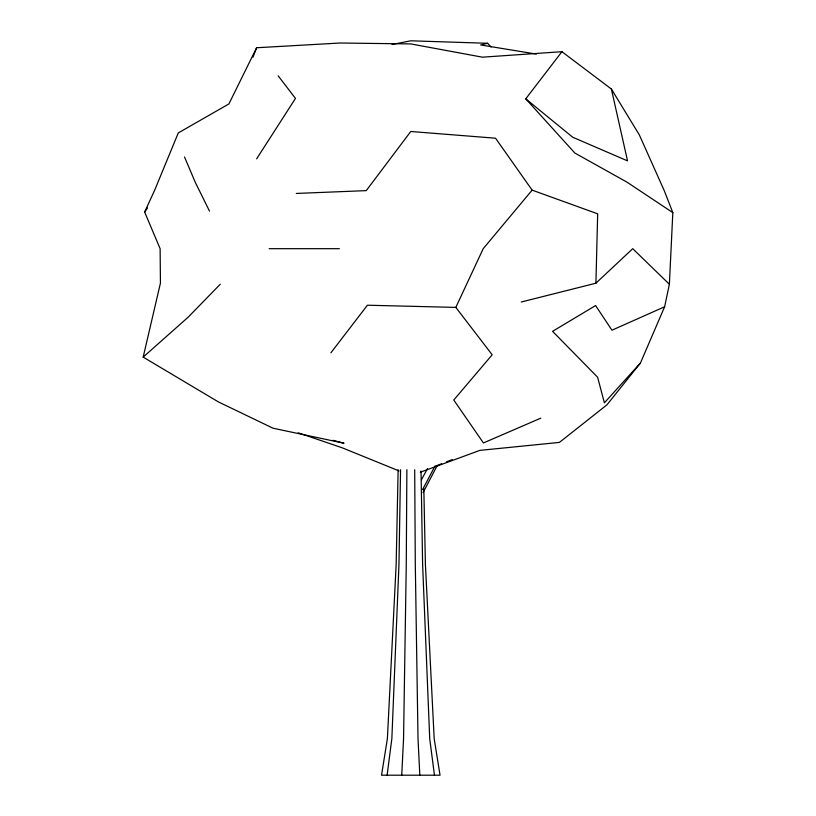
<?xml version="1.0" encoding="UTF-8"?>
<svg xmlns="http://www.w3.org/2000/svg" width="816" height="816" viewBox="0 0 816 816"><rect width="100%" height="100%" fill="white"/><g stroke="black" fill="none" stroke-linecap="round" stroke-linejoin="round"><path stroke-width="1.22" d="M406.878 469.73L406.266 564.601L403.553 738.633L401.747 775.2M400.554 469.73L398.953 564.601L391.853 738.633L387.121 775.2M398.137 469.73L396.158 564.601L387.386 738.633L381.531 775.2L440.038 775.2L434.183 738.633L425.411 564.601L423.83 488.702M521.271 302.002L595.904 283.213L597.679 213.833L532.134 190.138L495.547 138.21L410.785 131.488L366.241 190.628L296.279 193.443M420.332 472.209L479.981 450.361L559.409 442.415L606.941 404.838L640.438 363.028L664.622 306.775L669.385 284.274L672.823 212.629L664.265 190.679L639.336 134.905L611.368 89.005L561.928 51.694L482.409 57.181L410.785 43.921L340.211 43.013L256.612 47.746L228.919 103.918L178.276 132.937L154.714 190.087L144.646 212.068L160.12 248.686L160.436 283.142L143.177 357.112L218.341 401.88L273.044 428.216L344.036 443.231L333.02 440.314M253.011 57.14L256.612 47.746M540.804 418.159L483.429 442.955L453.767 400.024L492.181 354.787L455.828 307.397L483.205 248.686L532.134 190.138M423.076 492.619L437.233 465.497M422.555 489.651L435.02 466.038M421.433 479.726L427.523 468.588M256.632 158.834L295.484 98.41L278.154 75.817M144.646 212.068L147.533 207.958M330.898 352.818L367.414 305.215L455.828 307.397M672.823 212.629L627.004 182.162L574.862 153.051L525.749 98.838L561.928 51.694M640.438 363.028L604.391 402.818L597.608 377.227L552.575 331.337L595.598 305.561L611.959 330.194L664.622 306.775M220.259 284.223L188.159 317.189L143.177 357.112M595.904 283.213L632.747 248.686L669.385 284.274M435.673 466.048L441.599 463.753M446.342 461.907L452.268 459.612M491.089 46.991L487.601 43.289L480.685 44.962L536.398 54.091M392.057 44.492L410.785 40.8L487.601 43.289M269.178 248.686L339.344 248.686M298.197 432.796L342.434 447.882L399.004 470.903M525.749 98.838L572.75 137.251L627.535 160.874L611.368 89.005M209.518 211.15L195.31 182.386L184.528 157.019M434.449 775.2L429.716 738.633L422.617 564.601L421.036 470.995M419.822 775.2L418.016 738.633L415.303 564.601L414.691 469.73"/></g></svg>
